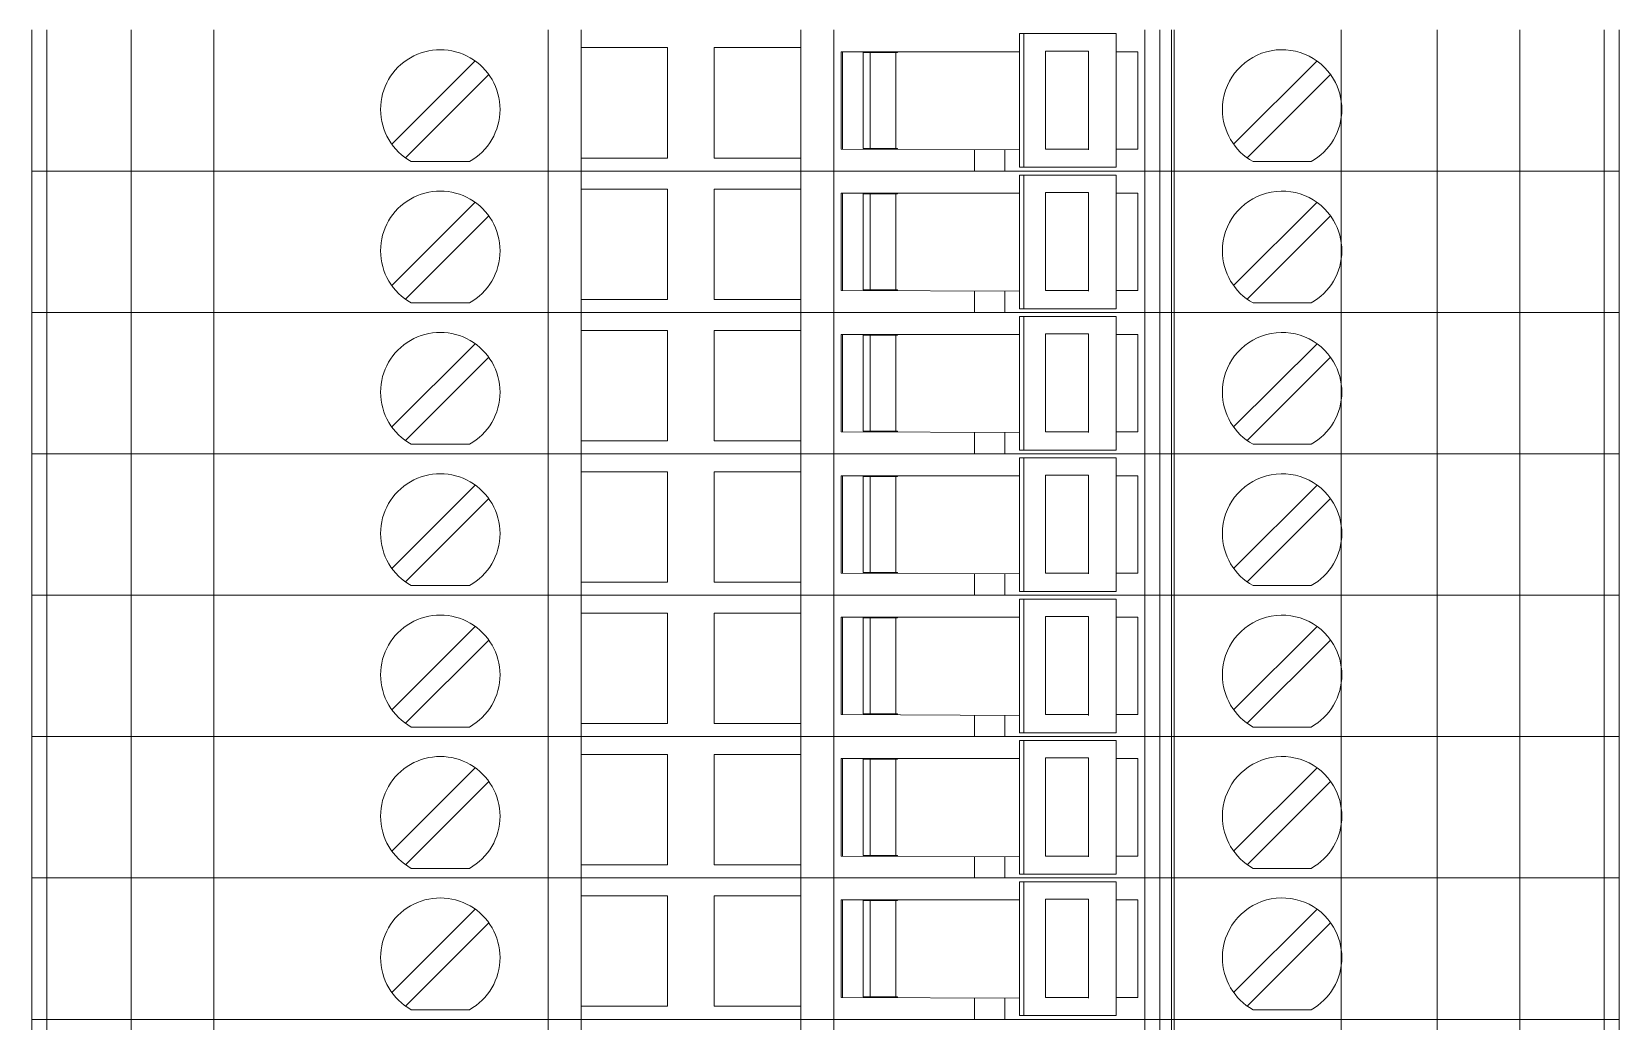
# Model space of a CAD drawing. Header units: millimetres. Extents: x 1880 to 4113, y 771 to 2990.
# Drawn here: x 2688.4 to 2746.2, y 1316.7 to 1352.7 of the extents above; entities that cross this region are included whole.
import ezdxf

# ---------------------------------------------------------------- set-up
doc = ezdxf.new("R2010")
doc.units = ezdxf.units.MM
doc.layers.add('000-PI-Oprema', color=30, linetype='Continuous', lineweight=5)

msp = doc.modelspace()

# ---------------------------------------------------------------- linework, layer by layer
at = {"layer": '000-PI-Oprema', "color": 0, "linetype": 'ByBlock', "lineweight": 0}
for p, q in [((2688.404, 1352.814), (2688.404, 1347.664)), ((2688.951, 1347.664), (2688.951, 1352.814)), ((2692.028, 1352.814), (2692.028, 1347.664)), ((2695.028, 1352.814), (2695.028, 1347.664)), ((2707.204, 1352.814), (2707.204, 1347.664)), ((2708.404, 1352.814), (2708.404, 1347.664)), ((2716.404, 1347.664), (2716.404, 1352.814)), ((2717.604, 1347.664), (2717.604, 1352.814)), ((2724.363, 1352.674), (2724.52, 1352.674)), ((2724.363, 1352.674), (2724.363, 1351.989)), ((2724.52, 1347.804), (2724.52, 1352.674)), ((2724.52, 1352.674), (2727.892, 1352.674)), ((2727.892, 1352.674), (2727.892, 1352.674)), ((2727.892, 1352.674), (2727.892, 1347.804)), ((2728.935, 1352.814), (2728.935, 1347.664)), ((2729.477, 1347.664), (2729.477, 1352.814)), ((2729.904, 1347.664), (2729.904, 1352.814)), ((2730.004, 1352.814), (2730.004, 1347.664)), ((2736.08, 1352.814), (2736.08, 1347.664)), ((2739.58, 1352.814), (2739.58, 1347.664)), ((2742.58, 1352.814), (2742.58, 1347.664)), ((2745.657, 1347.664), (2745.657, 1352.814)), ((2746.204, 1352.814), (2746.204, 1347.664)), ((2708.404, 1352.164), (2708.404, 1352.164)), ((2708.404, 1352.164), (2711.554, 1352.164)), ((2711.554, 1352.164), (2711.554, 1352.164)), ((2711.554, 1352.164), (2711.554, 1348.139)), ((2713.254, 1352.164), (2716.404, 1352.164)), ((2713.254, 1352.164), (2713.254, 1352.164)), ((2713.254, 1348.139), (2713.254, 1352.164)), ((2716.404, 1352.164), (2716.404, 1352.164)), ((2717.879, 1352.014), (2717.879, 1348.464)), ((2717.879, 1352.014), (2724.363, 1352.014)), ((2717.879, 1352.014), (2717.879, 1352.014)), ((2717.929, 1348.464), (2717.929, 1352.014)), ((2718.679, 1351.989), (2718.679, 1351.989)), ((2718.679, 1351.989), (2718.929, 1351.989)), ((2718.679, 1351.989), (2718.679, 1348.489)), ((2718.929, 1352.014), (2718.929, 1348.464)), ((2718.929, 1351.989), (2719.929, 1351.989)), ((2719.866, 1351.989), (2719.866, 1348.489)), ((2719.929, 1351.989), (2719.929, 1352.014)), ((2724.363, 1348.489), (2724.363, 1351.989)), ((2725.476, 1352.039), (2725.318, 1352.039)), ((2725.318, 1351.989), (2725.318, 1352.039)), ((2725.318, 1348.464), (2725.318, 1351.989)), ((2726.884, 1352.039), (2725.476, 1352.039)), ((2726.884, 1352.039), (2726.884, 1348.439)), ((2727.892, 1352.014), (2728.679, 1352.014)), ((2728.679, 1352.014), (2728.679, 1348.464)), ((2728.679, 1352.014), (2728.679, 1352.014)), ((2704.55, 1351.679), (2701.514, 1348.644)), ((2735.2, 1351.679), (2732.164, 1348.644)), ((2735.2, 1351.679), (2735.2, 1351.679)), ((2702.009, 1348.149), (2705.045, 1351.184)), ((2707.204, 1351.214), (2707.204, 1351.214)), ((2707.204, 1348.614), (2707.204, 1351.214)), ((2730.004, 1351.214), (2730.004, 1348.614)), ((2730.004, 1351.214), (2730.004, 1351.214)), ((2732.659, 1348.149), (2735.695, 1351.184)), ((2735.695, 1351.184), (2735.695, 1351.184)), ((2707.204, 1348.614), (2707.204, 1348.614)), ((2718.679, 1348.489), (2718.929, 1348.489)), ((2718.679, 1348.489), (2718.679, 1348.489)), ((2718.929, 1348.489), (2719.929, 1348.489)), ((2719.929, 1348.464), (2719.929, 1348.489)), ((2724.363, 1347.804), (2724.363, 1348.489)), ((2730.004, 1348.614), (2730.004, 1348.614)), ((2732.164, 1348.644), (2732.164, 1348.644)), ((2702.221, 1348.014), (2702.221, 1348.014)), ((2704.338, 1348.014), (2702.221, 1348.014)), ((2704.338, 1348.014), (2704.338, 1348.014)), ((2708.404, 1348.139), (2708.404, 1348.139)), ((2711.554, 1348.139), (2708.404, 1348.139)), ((2711.554, 1348.139), (2711.554, 1348.139)), ((2713.254, 1348.139), (2713.254, 1348.139)), ((2716.404, 1348.139), (2713.254, 1348.139)), ((2716.404, 1348.139), (2716.404, 1348.139)), ((2717.879, 1348.464), (2717.879, 1348.464)), ((2717.879, 1348.464), (2724.363, 1348.439)), ((2722.729, 1347.664), (2722.732, 1348.445)), ((2723.829, 1348.441), (2723.829, 1347.664)), ((2725.318, 1348.464), (2726.884, 1348.464)), ((2727.892, 1348.464), (2728.679, 1348.464)), ((2728.679, 1348.464), (2728.679, 1348.464)), ((2732.659, 1348.149), (2732.659, 1348.149)), ((2732.871, 1348.014), (2732.871, 1348.014)), ((2732.871, 1348.014), (2734.988, 1348.014)), ((2734.988, 1348.014), (2734.988, 1348.014)), ((2688.404, 1347.664), (2707.204, 1347.664)), ((2688.404, 1347.664), (2689.087, 1347.664)), ((2688.404, 1347.664), (2707.204, 1347.664)), ((2688.404, 1347.664), (2688.404, 1342.514)), ((2688.951, 1342.514), (2688.951, 1347.664)), ((2692.028, 1347.664), (2692.028, 1342.514)), ((2695.028, 1347.664), (2695.028, 1342.514)), ((2707.204, 1347.664), (2708.404, 1347.664)), ((2707.204, 1347.664), (2708.404, 1347.664)), ((2707.204, 1347.664), (2707.204, 1342.514)), ((2716.404, 1347.664), (2708.404, 1347.664)), ((2708.404, 1347.664), (2708.404, 1347.664)), ((2708.404, 1347.664), (2708.404, 1347.664)), ((2716.404, 1347.664), (2708.404, 1347.664)), ((2708.404, 1347.664), (2708.404, 1342.514)), ((2716.404, 1347.664), (2717.604, 1347.664)), ((2716.404, 1347.664), (2716.404, 1347.664)), ((2716.404, 1347.664), (2716.404, 1347.664)), ((2716.404, 1347.664), (2717.604, 1347.664)), ((2716.404, 1342.514), (2716.404, 1347.664)), ((2717.604, 1347.664), (2722.729, 1347.664)), ((2717.604, 1347.664), (2735.804, 1347.664)), ((2717.604, 1342.514), (2717.604, 1347.664)), ((2722.204, 1347.664), (2722.204, 1347.664)), ((2722.204, 1347.664), (2722.204, 1347.664)), ((2723.825, 1347.664), (2722.729, 1347.664)), ((2722.729, 1347.664), (2722.729, 1347.664)), ((2723.829, 1347.664), (2723.825, 1347.664)), ((2723.829, 1347.664), (2746.204, 1347.664)), ((2723.829, 1347.664), (2723.829, 1347.664)), ((2724.363, 1347.804), (2724.52, 1347.804)), ((2724.363, 1347.524), (2724.52, 1347.524)), ((2724.363, 1347.524), (2724.363, 1346.839)), ((2724.52, 1347.804), (2727.892, 1347.804)), ((2724.52, 1342.654), (2724.52, 1347.524)), ((2724.52, 1347.524), (2727.892, 1347.524)), ((2727.254, 1347.664), (2727.254, 1347.664)), ((2727.254, 1347.664), (2727.254, 1347.664)), ((2727.892, 1347.804), (2727.892, 1347.804)), ((2727.892, 1347.524), (2727.892, 1347.524)), ((2727.892, 1347.524), (2727.892, 1342.654)), ((2728.935, 1347.664), (2728.935, 1342.514)), ((2729.477, 1342.514), (2729.477, 1347.664)), ((2729.904, 1347.664), (2729.904, 1347.664)), ((2729.904, 1347.664), (2729.904, 1347.664)), ((2729.904, 1342.514), (2729.904, 1347.664)), ((2730.004, 1347.664), (2730.004, 1342.514)), ((2746.204, 1347.664), (2735.804, 1347.664)), ((2736.08, 1347.664), (2736.08, 1342.514)), ((2739.58, 1347.664), (2739.58, 1342.514)), ((2742.58, 1347.664), (2742.58, 1342.514)), ((2745.657, 1342.514), (2745.657, 1347.664)), ((2746.204, 1347.664), (2746.204, 1342.514)), ((2708.404, 1347.014), (2708.404, 1347.014)), ((2708.404, 1347.014), (2711.554, 1347.014)), ((2711.554, 1347.014), (2711.554, 1347.014)), ((2711.554, 1347.014), (2711.554, 1342.989)), ((2713.254, 1347.014), (2716.404, 1347.014)), ((2713.254, 1347.014), (2713.254, 1347.014)), ((2713.254, 1342.989), (2713.254, 1347.014)), ((2716.404, 1347.014), (2716.404, 1347.014)), ((2717.879, 1346.864), (2717.879, 1343.314)), ((2717.879, 1346.864), (2724.363, 1346.864)), ((2717.879, 1346.864), (2717.879, 1346.864)), ((2717.929, 1343.314), (2717.929, 1346.864)), ((2718.679, 1346.839), (2718.679, 1346.839)), ((2718.679, 1346.839), (2718.929, 1346.839)), ((2718.679, 1346.839), (2718.679, 1343.339)), ((2718.929, 1346.864), (2718.929, 1343.314)), ((2718.929, 1346.839), (2719.929, 1346.839)), ((2719.866, 1346.839), (2719.866, 1343.339)), ((2719.929, 1346.839), (2719.929, 1346.864)), ((2724.363, 1343.339), (2724.363, 1346.839)), ((2725.476, 1346.889), (2725.318, 1346.889)), ((2725.318, 1346.839), (2725.318, 1346.889)), ((2725.318, 1343.314), (2725.318, 1346.839)), ((2726.884, 1346.889), (2725.476, 1346.889)), ((2726.884, 1346.889), (2726.884, 1343.289)), ((2727.892, 1346.864), (2728.679, 1346.864)), ((2728.679, 1346.864), (2728.679, 1343.314)), ((2728.679, 1346.864), (2728.679, 1346.864)), ((2704.55, 1346.529), (2701.514, 1343.494)), ((2735.2, 1346.529), (2732.164, 1343.494)), ((2735.2, 1346.529), (2735.2, 1346.529)), ((2702.009, 1342.999), (2705.045, 1346.034)), ((2707.204, 1346.064), (2707.204, 1346.064)), ((2707.204, 1343.464), (2707.204, 1346.064)), ((2730.004, 1346.064), (2730.004, 1343.464)), ((2730.004, 1346.064), (2730.004, 1346.064)), ((2732.659, 1342.999), (2735.695, 1346.034)), ((2735.695, 1346.034), (2735.695, 1346.034)), ((2707.204, 1343.464), (2707.204, 1343.464)), ((2717.879, 1343.314), (2717.879, 1343.314)), ((2717.879, 1343.314), (2724.363, 1343.289)), ((2718.679, 1343.339), (2718.929, 1343.339)), ((2718.679, 1343.339), (2718.679, 1343.339)), ((2718.929, 1343.339), (2719.929, 1343.339)), ((2719.929, 1343.314), (2719.929, 1343.339)), ((2722.729, 1342.514), (2722.732, 1343.295)), ((2723.829, 1343.291), (2723.829, 1342.514)), ((2724.363, 1342.654), (2724.363, 1343.339)), ((2725.318, 1343.314), (2726.884, 1343.314)), ((2727.892, 1343.314), (2728.679, 1343.314)), ((2728.679, 1343.314), (2728.679, 1343.314)), ((2730.004, 1343.464), (2730.004, 1343.464)), ((2732.164, 1343.494), (2732.164, 1343.494)), ((2702.221, 1342.864), (2702.221, 1342.864)), ((2704.338, 1342.864), (2702.221, 1342.864)), ((2704.338, 1342.864), (2704.338, 1342.864)), ((2708.404, 1342.989), (2708.404, 1342.989)), ((2711.554, 1342.989), (2708.404, 1342.989)), ((2711.554, 1342.989), (2711.554, 1342.989)), ((2713.254, 1342.989), (2713.254, 1342.989)), ((2716.404, 1342.989), (2713.254, 1342.989)), ((2716.404, 1342.989), (2716.404, 1342.989)), ((2732.659, 1342.999), (2732.659, 1342.999)), ((2732.871, 1342.864), (2732.871, 1342.864)), ((2732.871, 1342.864), (2734.988, 1342.864)), ((2734.988, 1342.864), (2734.988, 1342.864)), ((2688.404, 1342.514), (2707.204, 1342.514)), ((2688.404, 1342.514), (2689.087, 1342.514)), ((2688.404, 1342.514), (2707.204, 1342.514)), ((2688.404, 1342.514), (2688.404, 1337.364)), ((2688.951, 1337.364), (2688.951, 1342.514)), ((2692.028, 1342.514), (2692.028, 1337.364)), ((2695.028, 1342.514), (2695.028, 1337.364)), ((2707.204, 1342.514), (2708.404, 1342.514)), ((2707.204, 1342.514), (2708.404, 1342.514)), ((2707.204, 1342.514), (2707.204, 1337.364)), ((2716.404, 1342.514), (2708.404, 1342.514)), ((2708.404, 1342.514), (2708.404, 1342.514)), ((2708.404, 1342.514), (2708.404, 1342.514)), ((2716.404, 1342.514), (2708.404, 1342.514)), ((2708.404, 1342.514), (2708.404, 1337.364)), ((2716.404, 1342.514), (2717.604, 1342.514)), ((2716.404, 1342.514), (2716.404, 1342.514)), ((2716.404, 1342.514), (2716.404, 1342.514)), ((2716.404, 1342.514), (2717.604, 1342.514)), ((2716.404, 1337.364), (2716.404, 1342.514)), ((2717.604, 1342.514), (2722.729, 1342.514)), ((2717.604, 1342.514), (2735.804, 1342.514)), ((2717.604, 1337.364), (2717.604, 1342.514)), ((2722.204, 1342.514), (2722.204, 1342.514)), ((2722.204, 1342.514), (2722.204, 1342.514)), ((2723.825, 1342.514), (2722.729, 1342.514)), ((2722.729, 1342.514), (2722.729, 1342.514)), ((2723.829, 1342.514), (2723.825, 1342.514)), ((2723.829, 1342.514), (2746.204, 1342.514)), ((2723.829, 1342.514), (2723.829, 1342.514)), ((2724.363, 1342.654), (2724.52, 1342.654)), ((2724.363, 1342.374), (2724.52, 1342.374)), ((2724.363, 1342.374), (2724.363, 1341.689)), ((2724.52, 1342.654), (2727.892, 1342.654)), ((2724.52, 1337.504), (2724.52, 1342.374)), ((2724.52, 1342.374), (2727.892, 1342.374)), ((2727.254, 1342.514), (2727.254, 1342.514)), ((2727.254, 1342.514), (2727.254, 1342.514)), ((2727.892, 1342.654), (2727.892, 1342.654)), ((2727.892, 1342.374), (2727.892, 1342.374)), ((2727.892, 1342.374), (2727.892, 1337.504)), ((2728.935, 1342.514), (2728.935, 1337.364)), ((2729.477, 1337.364), (2729.477, 1342.514)), ((2729.904, 1342.514), (2729.904, 1342.514)), ((2729.904, 1342.514), (2729.904, 1342.514)), ((2729.904, 1337.364), (2729.904, 1342.514)), ((2730.004, 1342.514), (2730.004, 1337.364)), ((2746.204, 1342.514), (2735.804, 1342.514)), ((2736.08, 1342.514), (2736.08, 1337.364)), ((2739.58, 1342.514), (2739.58, 1337.364)), ((2742.58, 1342.514), (2742.58, 1337.364)), ((2745.657, 1337.364), (2745.657, 1342.514)), ((2746.204, 1342.514), (2746.204, 1337.364)), ((2708.404, 1341.864), (2708.404, 1341.864)), ((2708.404, 1341.864), (2711.554, 1341.864)), ((2711.554, 1341.864), (2711.554, 1341.864)), ((2711.554, 1341.864), (2711.554, 1337.839)), ((2713.254, 1341.864), (2716.404, 1341.864)), ((2713.254, 1341.864), (2713.254, 1341.864)), ((2713.254, 1337.839), (2713.254, 1341.864)), ((2716.404, 1341.864), (2716.404, 1341.864)), ((2717.879, 1341.714), (2717.879, 1338.164)), ((2717.879, 1341.714), (2724.363, 1341.714)), ((2717.879, 1341.714), (2717.879, 1341.714)), ((2717.929, 1338.164), (2717.929, 1341.714)), ((2718.679, 1341.689), (2718.679, 1341.689)), ((2718.679, 1341.689), (2718.929, 1341.689)), ((2718.679, 1341.689), (2718.679, 1338.189)), ((2718.929, 1341.714), (2718.929, 1338.164)), ((2718.929, 1341.689), (2719.929, 1341.689)), ((2719.866, 1341.689), (2719.866, 1338.189)), ((2719.929, 1341.689), (2719.929, 1341.714)), ((2724.363, 1338.189), (2724.363, 1341.689)), ((2725.476, 1341.739), (2725.318, 1341.739)), ((2725.318, 1341.689), (2725.318, 1341.739)), ((2725.318, 1338.164), (2725.318, 1341.689)), ((2726.884, 1341.739), (2725.476, 1341.739)), ((2726.884, 1341.739), (2726.884, 1338.139)), ((2727.892, 1341.714), (2728.679, 1341.714)), ((2728.679, 1341.714), (2728.679, 1338.164)), ((2728.679, 1341.714), (2728.679, 1341.714)), ((2704.55, 1341.379), (2701.514, 1338.344)), ((2735.2, 1341.379), (2732.164, 1338.344)), ((2735.2, 1341.379), (2735.2, 1341.379)), ((2702.009, 1337.849), (2705.045, 1340.884)), ((2707.204, 1340.914), (2707.204, 1340.914)), ((2707.204, 1338.314), (2707.204, 1340.914)), ((2730.004, 1340.914), (2730.004, 1338.314)), ((2730.004, 1340.914), (2730.004, 1340.914)), ((2732.659, 1337.849), (2735.695, 1340.884)), ((2735.695, 1340.884), (2735.695, 1340.884)), ((2707.204, 1338.314), (2707.204, 1338.314)), ((2717.879, 1338.164), (2717.879, 1338.164)), ((2717.879, 1338.164), (2724.363, 1338.139)), ((2718.679, 1338.189), (2718.929, 1338.189)), ((2718.679, 1338.189), (2718.679, 1338.189)), ((2718.929, 1338.189), (2719.929, 1338.189)), ((2719.929, 1338.164), (2719.929, 1338.189)), ((2722.729, 1337.364), (2722.732, 1338.145)), ((2723.829, 1338.141), (2723.829, 1337.364)), ((2724.363, 1337.504), (2724.363, 1338.189)), ((2725.318, 1338.164), (2726.884, 1338.164)), ((2727.892, 1338.164), (2728.679, 1338.164)), ((2728.679, 1338.164), (2728.679, 1338.164)), ((2730.004, 1338.314), (2730.004, 1338.314)), ((2732.164, 1338.344), (2732.164, 1338.344)), ((2702.221, 1337.714), (2702.221, 1337.714)), ((2704.338, 1337.714), (2702.221, 1337.714)), ((2704.338, 1337.714), (2704.338, 1337.714)), ((2708.404, 1337.839), (2708.404, 1337.839)), ((2711.554, 1337.839), (2708.404, 1337.839)), ((2711.554, 1337.839), (2711.554, 1337.839)), ((2713.254, 1337.839), (2713.254, 1337.839)), ((2716.404, 1337.839), (2713.254, 1337.839)), ((2716.404, 1337.839), (2716.404, 1337.839)), ((2724.363, 1337.504), (2724.52, 1337.504)), ((2724.52, 1337.504), (2727.892, 1337.504)), ((2727.892, 1337.504), (2727.892, 1337.504)), ((2732.659, 1337.849), (2732.659, 1337.849)), ((2732.871, 1337.714), (2732.871, 1337.714)), ((2732.871, 1337.714), (2734.988, 1337.714)), ((2734.988, 1337.714), (2734.988, 1337.714)), ((2688.404, 1337.364), (2707.204, 1337.364)), ((2688.404, 1337.364), (2689.087, 1337.364)), ((2688.404, 1337.364), (2707.204, 1337.364)), ((2688.404, 1337.364), (2688.404, 1332.214)), ((2688.951, 1332.214), (2688.951, 1337.364)), ((2692.028, 1337.364), (2692.028, 1332.214)), ((2695.028, 1337.364), (2695.028, 1332.214)), ((2707.204, 1337.364), (2708.404, 1337.364)), ((2707.204, 1337.364), (2708.404, 1337.364)), ((2707.204, 1337.364), (2707.204, 1332.214)), ((2716.404, 1337.364), (2708.404, 1337.364)), ((2708.404, 1337.364), (2708.404, 1337.364)), ((2708.404, 1337.364), (2708.404, 1337.364)), ((2716.404, 1337.364), (2708.404, 1337.364)), ((2708.404, 1337.364), (2708.404, 1332.214)), ((2716.404, 1337.364), (2717.604, 1337.364)), ((2716.404, 1337.364), (2716.404, 1337.364)), ((2716.404, 1337.364), (2716.404, 1337.364)), ((2716.404, 1337.364), (2717.604, 1337.364)), ((2716.404, 1332.214), (2716.404, 1337.364)), ((2717.604, 1337.364), (2722.729, 1337.364)), ((2717.604, 1337.364), (2735.804, 1337.364)), ((2717.604, 1332.214), (2717.604, 1337.364)), ((2722.204, 1337.364), (2722.204, 1337.364)), ((2722.204, 1337.364), (2722.204, 1337.364)), ((2723.825, 1337.364), (2722.729, 1337.364)), ((2722.729, 1337.364), (2722.729, 1337.364)), ((2723.829, 1337.364), (2723.825, 1337.364)), ((2723.829, 1337.364), (2746.204, 1337.364)), ((2723.829, 1337.364), (2723.829, 1337.364)), ((2724.363, 1337.224), (2724.52, 1337.224)), ((2724.363, 1337.224), (2724.363, 1336.539)), ((2724.52, 1332.354), (2724.52, 1337.224)), ((2724.52, 1337.224), (2727.892, 1337.224)), ((2727.254, 1337.364), (2727.254, 1337.364)), ((2727.254, 1337.364), (2727.254, 1337.364)), ((2727.892, 1337.224), (2727.892, 1337.224)), ((2727.892, 1337.224), (2727.892, 1332.354)), ((2728.935, 1337.364), (2728.935, 1332.214)), ((2729.477, 1332.214), (2729.477, 1337.364)), ((2729.904, 1337.364), (2729.904, 1337.364)), ((2729.904, 1337.364), (2729.904, 1337.364)), ((2729.904, 1332.214), (2729.904, 1337.364)), ((2730.004, 1337.364), (2730.004, 1332.214)), ((2746.204, 1337.364), (2735.804, 1337.364)), ((2736.08, 1337.364), (2736.08, 1332.214)), ((2739.58, 1337.364), (2739.58, 1332.214)), ((2742.58, 1337.364), (2742.58, 1332.214)), ((2745.657, 1332.214), (2745.657, 1337.364)), ((2746.204, 1337.364), (2746.204, 1332.214)), ((2708.404, 1336.714), (2708.404, 1336.714)), ((2708.404, 1336.714), (2711.554, 1336.714)), ((2711.554, 1336.714), (2711.554, 1336.714)), ((2711.554, 1336.714), (2711.554, 1332.689)), ((2713.254, 1336.714), (2716.404, 1336.714)), ((2713.254, 1336.714), (2713.254, 1336.714)), ((2713.254, 1332.689), (2713.254, 1336.714)), ((2716.404, 1336.714), (2716.404, 1336.714)), ((2717.879, 1336.564), (2717.879, 1333.014)), ((2717.879, 1336.564), (2724.363, 1336.564)), ((2717.879, 1336.564), (2717.879, 1336.564)), ((2717.929, 1333.014), (2717.929, 1336.564)), ((2718.679, 1336.539), (2718.679, 1336.539)), ((2718.679, 1336.539), (2718.929, 1336.539)), ((2718.679, 1336.539), (2718.679, 1333.039)), ((2718.929, 1336.564), (2718.929, 1333.014)), ((2718.929, 1336.539), (2719.929, 1336.539)), ((2719.866, 1336.539), (2719.866, 1333.039)), ((2719.929, 1336.539), (2719.929, 1336.564)), ((2724.363, 1333.039), (2724.363, 1336.539)), ((2725.476, 1336.589), (2725.318, 1336.589)), ((2725.318, 1336.539), (2725.318, 1336.589)), ((2725.318, 1333.014), (2725.318, 1336.539)), ((2726.884, 1336.589), (2725.476, 1336.589)), ((2726.884, 1336.589), (2726.884, 1332.989)), ((2727.892, 1336.564), (2728.679, 1336.564)), ((2728.679, 1336.564), (2728.679, 1333.014)), ((2728.679, 1336.564), (2728.679, 1336.564)), ((2704.55, 1336.229), (2701.514, 1333.194)), ((2707.204, 1335.764), (2707.204, 1335.764)), ((2707.204, 1333.164), (2707.204, 1335.764)), ((2730.004, 1335.764), (2730.004, 1333.164)), ((2730.004, 1335.764), (2730.004, 1335.764)), ((2735.2, 1336.229), (2732.164, 1333.194)), ((2735.2, 1336.229), (2735.2, 1336.229)), ((2702.009, 1332.699), (2705.045, 1335.734)), ((2732.659, 1332.699), (2735.695, 1335.734)), ((2735.695, 1335.734), (2735.695, 1335.734)), ((2707.204, 1333.164), (2707.204, 1333.164)), ((2717.879, 1333.014), (2717.879, 1333.014)), ((2717.879, 1333.014), (2724.363, 1332.989)), ((2718.679, 1333.039), (2718.929, 1333.039)), ((2718.679, 1333.039), (2718.679, 1333.039)), ((2718.929, 1333.039), (2719.929, 1333.039)), ((2719.929, 1333.014), (2719.929, 1333.039)), ((2722.729, 1332.214), (2722.732, 1332.995)), ((2723.829, 1332.991), (2723.829, 1332.214)), ((2724.363, 1332.354), (2724.363, 1333.039)), ((2725.318, 1333.014), (2726.884, 1333.014)), ((2727.892, 1333.014), (2728.679, 1333.014)), ((2728.679, 1333.014), (2728.679, 1333.014)), ((2730.004, 1333.164), (2730.004, 1333.164)), ((2732.164, 1333.194), (2732.164, 1333.194)), ((2702.221, 1332.564), (2702.221, 1332.564)), ((2704.338, 1332.564), (2702.221, 1332.564)), ((2704.338, 1332.564), (2704.338, 1332.564)), ((2708.404, 1332.689), (2708.404, 1332.689)), ((2711.554, 1332.689), (2708.404, 1332.689)), ((2711.554, 1332.689), (2711.554, 1332.689)), ((2713.254, 1332.689), (2713.254, 1332.689)), ((2716.404, 1332.689), (2713.254, 1332.689)), ((2716.404, 1332.689), (2716.404, 1332.689)), ((2724.363, 1332.354), (2724.52, 1332.354)), ((2724.52, 1332.354), (2727.892, 1332.354)), ((2727.892, 1332.354), (2727.892, 1332.354)), ((2732.659, 1332.699), (2732.659, 1332.699)), ((2732.871, 1332.564), (2732.871, 1332.564)), ((2732.871, 1332.564), (2734.988, 1332.564)), ((2734.988, 1332.564), (2734.988, 1332.564)), ((2688.404, 1332.214), (2707.204, 1332.214)), ((2688.404, 1332.214), (2689.087, 1332.214)), ((2688.404, 1332.214), (2707.204, 1332.214)), ((2688.404, 1332.214), (2688.404, 1327.064)), ((2688.951, 1327.064), (2688.951, 1332.214)), ((2692.028, 1332.214), (2692.028, 1327.064)), ((2695.028, 1332.214), (2695.028, 1327.064)), ((2707.204, 1332.214), (2708.404, 1332.214)), ((2707.204, 1332.214), (2708.404, 1332.214)), ((2707.204, 1332.214), (2707.204, 1327.064)), ((2716.404, 1332.214), (2708.404, 1332.214)), ((2708.404, 1332.214), (2708.404, 1332.214)), ((2708.404, 1332.214), (2708.404, 1332.214)), ((2716.404, 1332.214), (2708.404, 1332.214)), ((2708.404, 1332.214), (2708.404, 1327.064)), ((2716.404, 1332.214), (2717.604, 1332.214)), ((2716.404, 1332.214), (2716.404, 1332.214)), ((2716.404, 1332.214), (2716.404, 1332.214)), ((2716.404, 1332.214), (2717.604, 1332.214)), ((2716.404, 1327.064), (2716.404, 1332.214)), ((2717.604, 1332.214), (2722.729, 1332.214)), ((2717.604, 1332.214), (2735.804, 1332.214)), ((2717.604, 1327.064), (2717.604, 1332.214)), ((2722.204, 1332.214), (2722.204, 1332.214)), ((2722.204, 1332.214), (2722.204, 1332.214)), ((2723.825, 1332.214), (2722.729, 1332.214)), ((2722.729, 1332.214), (2722.729, 1332.214)), ((2723.829, 1332.214), (2723.825, 1332.214)), ((2723.829, 1332.214), (2746.204, 1332.214)), ((2723.829, 1332.214), (2723.829, 1332.214)), ((2724.363, 1332.074), (2724.52, 1332.074)), ((2724.363, 1332.074), (2724.363, 1331.389)), ((2724.52, 1327.204), (2724.52, 1332.074)), ((2724.52, 1332.074), (2727.892, 1332.074)), ((2727.254, 1332.214), (2727.254, 1332.214)), ((2727.254, 1332.214), (2727.254, 1332.214)), ((2727.892, 1332.074), (2727.892, 1332.074)), ((2727.892, 1332.074), (2727.892, 1327.204)), ((2728.935, 1332.214), (2728.935, 1327.064)), ((2729.477, 1327.064), (2729.477, 1332.214)), ((2729.904, 1332.214), (2729.904, 1332.214)), ((2729.904, 1332.214), (2729.904, 1332.214)), ((2729.904, 1327.064), (2729.904, 1332.214)), ((2730.004, 1332.214), (2730.004, 1327.064)), ((2746.204, 1332.214), (2735.804, 1332.214)), ((2736.08, 1332.214), (2736.08, 1327.064)), ((2739.58, 1332.214), (2739.58, 1327.064)), ((2742.58, 1332.214), (2742.58, 1327.064)), ((2745.657, 1327.064), (2745.657, 1332.214)), ((2746.204, 1332.214), (2746.204, 1327.064)), ((2708.404, 1331.564), (2708.404, 1331.564)), ((2708.404, 1331.564), (2711.554, 1331.564)), ((2711.554, 1331.564), (2711.554, 1331.564)), ((2711.554, 1331.564), (2711.554, 1327.539)), ((2713.254, 1331.564), (2716.404, 1331.564)), ((2713.254, 1331.564), (2713.254, 1331.564)), ((2713.254, 1327.539), (2713.254, 1331.564)), ((2716.404, 1331.564), (2716.404, 1331.564)), ((2717.879, 1331.414), (2717.879, 1327.864)), ((2717.879, 1331.414), (2724.363, 1331.414)), ((2717.879, 1331.414), (2717.879, 1331.414)), ((2717.929, 1327.864), (2717.929, 1331.414)), ((2718.679, 1331.389), (2718.679, 1331.389)), ((2718.679, 1331.389), (2718.929, 1331.389)), ((2718.679, 1331.389), (2718.679, 1327.889)), ((2718.929, 1331.414), (2718.929, 1327.864)), ((2718.929, 1331.389), (2719.929, 1331.389)), ((2719.866, 1331.389), (2719.866, 1327.889)), ((2719.929, 1331.389), (2719.929, 1331.414)), ((2724.363, 1327.889), (2724.363, 1331.389)), ((2725.476, 1331.439), (2725.318, 1331.439)), ((2725.318, 1331.389), (2725.318, 1331.439)), ((2725.318, 1327.864), (2725.318, 1331.389)), ((2726.884, 1331.439), (2725.476, 1331.439)), ((2726.884, 1331.439), (2726.884, 1327.839)), ((2727.892, 1331.414), (2728.679, 1331.414)), ((2728.679, 1331.414), (2728.679, 1327.864)), ((2728.679, 1331.414), (2728.679, 1331.414)), ((2704.55, 1331.079), (2701.514, 1328.044)), ((2702.009, 1327.549), (2705.045, 1330.584)), ((2707.204, 1330.614), (2707.204, 1330.614)), ((2707.204, 1328.014), (2707.204, 1330.614)), ((2730.004, 1330.614), (2730.004, 1328.014)), ((2730.004, 1330.614), (2730.004, 1330.614)), ((2735.2, 1331.079), (2732.164, 1328.044)), ((2732.659, 1327.549), (2735.695, 1330.584)), ((2735.2, 1331.079), (2735.2, 1331.079)), ((2735.695, 1330.584), (2735.695, 1330.584)), ((2707.204, 1328.014), (2707.204, 1328.014)), ((2717.879, 1327.864), (2717.879, 1327.864)), ((2717.879, 1327.864), (2724.363, 1327.839)), ((2718.679, 1327.889), (2718.929, 1327.889)), ((2718.679, 1327.889), (2718.679, 1327.889)), ((2718.929, 1327.889), (2719.929, 1327.889)), ((2719.929, 1327.864), (2719.929, 1327.889)), ((2722.729, 1327.064), (2722.732, 1327.845)), ((2723.829, 1327.841), (2723.829, 1327.064)), ((2724.363, 1327.204), (2724.363, 1327.889)), ((2725.318, 1327.864), (2726.884, 1327.864)), ((2727.892, 1327.864), (2728.679, 1327.864)), ((2728.679, 1327.864), (2728.679, 1327.864)), ((2730.004, 1328.014), (2730.004, 1328.014)), ((2732.164, 1328.044), (2732.164, 1328.044)), ((2702.221, 1327.414), (2702.221, 1327.414)), ((2704.338, 1327.414), (2702.221, 1327.414)), ((2704.338, 1327.414), (2704.338, 1327.414)), ((2708.404, 1327.539), (2708.404, 1327.539)), ((2711.554, 1327.539), (2708.404, 1327.539)), ((2711.554, 1327.539), (2711.554, 1327.539)), ((2713.254, 1327.539), (2713.254, 1327.539)), ((2716.404, 1327.539), (2713.254, 1327.539)), ((2716.404, 1327.539), (2716.404, 1327.539)), ((2724.363, 1327.204), (2724.52, 1327.204)), ((2724.52, 1327.204), (2727.892, 1327.204)), ((2727.892, 1327.204), (2727.892, 1327.204)), ((2732.659, 1327.549), (2732.659, 1327.549)), ((2732.871, 1327.414), (2732.871, 1327.414)), ((2732.871, 1327.414), (2734.988, 1327.414)), ((2734.988, 1327.414), (2734.988, 1327.414)), ((2688.404, 1327.064), (2707.204, 1327.064)), ((2688.404, 1327.064), (2689.087, 1327.064)), ((2688.404, 1327.064), (2707.204, 1327.064)), ((2688.404, 1327.064), (2688.404, 1321.914)), ((2688.951, 1321.914), (2688.951, 1327.064)), ((2692.028, 1327.064), (2692.028, 1321.914)), ((2695.028, 1327.064), (2695.028, 1321.914)), ((2707.204, 1327.064), (2708.404, 1327.064)), ((2707.204, 1327.064), (2708.404, 1327.064)), ((2707.204, 1327.064), (2707.204, 1321.914)), ((2716.404, 1327.064), (2708.404, 1327.064)), ((2708.404, 1327.064), (2708.404, 1327.064)), ((2708.404, 1327.064), (2708.404, 1327.064)), ((2716.404, 1327.064), (2708.404, 1327.064)), ((2708.404, 1327.064), (2708.404, 1321.914)), ((2716.404, 1327.064), (2717.604, 1327.064)), ((2716.404, 1327.064), (2716.404, 1327.064)), ((2716.404, 1327.064), (2716.404, 1327.064)), ((2716.404, 1327.064), (2717.604, 1327.064)), ((2716.404, 1321.914), (2716.404, 1327.064)), ((2717.604, 1327.064), (2722.729, 1327.064)), ((2717.604, 1327.064), (2735.804, 1327.064)), ((2717.604, 1321.914), (2717.604, 1327.064)), ((2722.204, 1327.064), (2722.204, 1327.064)), ((2722.204, 1327.064), (2722.204, 1327.064)), ((2723.825, 1327.064), (2722.729, 1327.064)), ((2722.729, 1327.064), (2722.729, 1327.064)), ((2723.829, 1327.064), (2723.825, 1327.064)), ((2723.829, 1327.064), (2746.204, 1327.064)), ((2723.829, 1327.064), (2723.829, 1327.064)), ((2724.363, 1326.924), (2724.52, 1326.924)), ((2724.363, 1326.924), (2724.363, 1326.239)), ((2724.52, 1322.054), (2724.52, 1326.924)), ((2724.52, 1326.924), (2727.892, 1326.924)), ((2727.254, 1327.064), (2727.254, 1327.064)), ((2727.254, 1327.064), (2727.254, 1327.064)), ((2727.892, 1326.924), (2727.892, 1326.924)), ((2727.892, 1326.924), (2727.892, 1322.054)), ((2728.935, 1327.064), (2728.935, 1321.914)), ((2729.477, 1321.914), (2729.477, 1327.064)), ((2729.904, 1327.064), (2729.904, 1327.064)), ((2729.904, 1327.064), (2729.904, 1327.064)), ((2729.904, 1321.914), (2729.904, 1327.064)), ((2730.004, 1327.064), (2730.004, 1321.914)), ((2746.204, 1327.064), (2735.804, 1327.064)), ((2736.08, 1327.064), (2736.08, 1321.914)), ((2739.58, 1327.064), (2739.58, 1321.914)), ((2742.58, 1327.064), (2742.58, 1321.914)), ((2745.657, 1321.914), (2745.657, 1327.064)), ((2746.204, 1327.064), (2746.204, 1321.914)), ((2708.404, 1326.414), (2708.404, 1326.414)), ((2708.404, 1326.414), (2711.554, 1326.414)), ((2711.554, 1326.414), (2711.554, 1326.414)), ((2711.554, 1326.414), (2711.554, 1322.389)), ((2713.254, 1326.414), (2716.404, 1326.414)), ((2713.254, 1326.414), (2713.254, 1326.414)), ((2713.254, 1322.389), (2713.254, 1326.414)), ((2716.404, 1326.414), (2716.404, 1326.414)), ((2717.879, 1326.264), (2717.879, 1322.714)), ((2717.879, 1326.264), (2724.363, 1326.264)), ((2717.879, 1326.264), (2717.879, 1326.264)), ((2717.929, 1322.714), (2717.929, 1326.264)), ((2718.679, 1326.239), (2718.679, 1326.239)), ((2718.679, 1326.239), (2718.929, 1326.239)), ((2718.679, 1326.239), (2718.679, 1322.739)), ((2718.929, 1326.264), (2718.929, 1322.714)), ((2718.929, 1326.239), (2719.929, 1326.239)), ((2719.866, 1326.239), (2719.866, 1322.739)), ((2719.929, 1326.239), (2719.929, 1326.264)), ((2724.363, 1322.739), (2724.363, 1326.239)), ((2725.476, 1326.289), (2725.318, 1326.289)), ((2725.318, 1326.239), (2725.318, 1326.289)), ((2725.318, 1322.714), (2725.318, 1326.239)), ((2726.884, 1326.289), (2725.476, 1326.289)), ((2726.884, 1326.289), (2726.884, 1322.689)), ((2727.892, 1326.264), (2728.679, 1326.264)), ((2728.679, 1326.264), (2728.679, 1322.714)), ((2728.679, 1326.264), (2728.679, 1326.264)), ((2704.55, 1325.929), (2701.514, 1322.894)), ((2702.009, 1322.399), (2705.045, 1325.434)), ((2707.204, 1325.464), (2707.204, 1325.464)), ((2707.204, 1322.864), (2707.204, 1325.464)), ((2730.004, 1325.464), (2730.004, 1322.864)), ((2730.004, 1325.464), (2730.004, 1325.464)), ((2735.2, 1325.929), (2732.164, 1322.894)), ((2732.659, 1322.399), (2735.695, 1325.434)), ((2735.2, 1325.929), (2735.2, 1325.929)), ((2735.695, 1325.434), (2735.695, 1325.434)), ((2707.204, 1322.864), (2707.204, 1322.864)), ((2717.879, 1322.714), (2717.879, 1322.714)), ((2717.879, 1322.714), (2724.363, 1322.689)), ((2718.679, 1322.739), (2718.929, 1322.739)), ((2718.679, 1322.739), (2718.679, 1322.739)), ((2718.929, 1322.739), (2719.929, 1322.739)), ((2719.929, 1322.714), (2719.929, 1322.739)), ((2722.729, 1321.914), (2722.732, 1322.695)), ((2723.829, 1322.691), (2723.829, 1321.914)), ((2724.363, 1322.054), (2724.363, 1322.739)), ((2725.318, 1322.714), (2726.884, 1322.714)), ((2727.892, 1322.714), (2728.679, 1322.714)), ((2728.679, 1322.714), (2728.679, 1322.714)), ((2730.004, 1322.864), (2730.004, 1322.864)), ((2732.164, 1322.894), (2732.164, 1322.894)), ((2688.404, 1321.914), (2707.204, 1321.914)), ((2688.404, 1321.914), (2689.087, 1321.914)), ((2688.404, 1321.914), (2707.204, 1321.914)), ((2688.404, 1321.914), (2688.404, 1316.764)), ((2688.951, 1316.764), (2688.951, 1321.914)), ((2692.028, 1321.914), (2692.028, 1316.764)), ((2695.028, 1321.914), (2695.028, 1316.764)), ((2702.221, 1322.264), (2702.221, 1322.264)), ((2704.338, 1322.264), (2702.221, 1322.264)), ((2704.338, 1322.264), (2704.338, 1322.264)), ((2707.204, 1321.914), (2708.404, 1321.914)), ((2707.204, 1321.914), (2708.404, 1321.914)), ((2707.204, 1321.914), (2707.204, 1316.764)), ((2708.404, 1322.389), (2708.404, 1322.389)), ((2711.554, 1322.389), (2708.404, 1322.389)), ((2716.404, 1321.914), (2708.404, 1321.914)), ((2708.404, 1321.914), (2708.404, 1321.914)), ((2708.404, 1321.914), (2708.404, 1321.914)), ((2716.404, 1321.914), (2708.404, 1321.914)), ((2708.404, 1321.914), (2708.404, 1316.764)), ((2711.554, 1322.389), (2711.554, 1322.389)), ((2713.254, 1322.389), (2713.254, 1322.389)), ((2716.404, 1322.389), (2713.254, 1322.389)), ((2716.404, 1322.389), (2716.404, 1322.389)), ((2716.404, 1321.914), (2717.604, 1321.914)), ((2716.404, 1321.914), (2716.404, 1321.914)), ((2716.404, 1321.914), (2716.404, 1321.914)), ((2716.404, 1321.914), (2717.604, 1321.914)), ((2716.404, 1316.764), (2716.404, 1321.914)), ((2717.604, 1321.914), (2722.729, 1321.914)), ((2717.604, 1321.914), (2735.804, 1321.914)), ((2717.604, 1316.764), (2717.604, 1321.914)), ((2722.204, 1321.914), (2722.204, 1321.914)), ((2722.204, 1321.914), (2722.204, 1321.914)), ((2723.825, 1321.914), (2722.729, 1321.914)), ((2722.729, 1321.914), (2722.729, 1321.914)), ((2723.829, 1321.914), (2723.825, 1321.914)), ((2723.829, 1321.914), (2746.204, 1321.914)), ((2723.829, 1321.914), (2723.829, 1321.914)), ((2724.363, 1322.054), (2724.52, 1322.054)), ((2724.52, 1322.054), (2727.892, 1322.054)), ((2727.254, 1321.914), (2727.254, 1321.914)), ((2727.254, 1321.914), (2727.254, 1321.914)), ((2727.892, 1322.054), (2727.892, 1322.054)), ((2728.935, 1321.914), (2728.935, 1316.764)), ((2729.477, 1316.764), (2729.477, 1321.914)), ((2729.904, 1321.914), (2729.904, 1321.914)), ((2729.904, 1321.914), (2729.904, 1321.914)), ((2729.904, 1316.764), (2729.904, 1321.914)), ((2730.004, 1321.914), (2730.004, 1316.764)), ((2732.659, 1322.399), (2732.659, 1322.399)), ((2732.871, 1322.264), (2732.871, 1322.264)), ((2732.871, 1322.264), (2734.988, 1322.264)), ((2734.988, 1322.264), (2734.988, 1322.264)), ((2746.204, 1321.914), (2735.804, 1321.914)), ((2736.08, 1321.914), (2736.08, 1316.764)), ((2739.58, 1321.914), (2739.58, 1316.764)), ((2742.58, 1321.914), (2742.58, 1316.764)), ((2745.657, 1316.764), (2745.657, 1321.914)), ((2746.204, 1321.914), (2746.204, 1316.764)), ((2724.363, 1321.774), (2724.52, 1321.774)), ((2724.363, 1321.774), (2724.363, 1321.089)), ((2724.52, 1316.904), (2724.52, 1321.774)), ((2724.52, 1321.774), (2727.892, 1321.774)), ((2727.892, 1321.774), (2727.892, 1321.774)), ((2727.892, 1321.774), (2727.892, 1316.904)), ((2704.55, 1320.779), (2701.514, 1317.744)), ((2708.404, 1321.264), (2708.404, 1321.264)), ((2708.404, 1321.264), (2711.554, 1321.264)), ((2711.554, 1321.264), (2711.554, 1321.264)), ((2711.554, 1321.264), (2711.554, 1317.239)), ((2713.254, 1321.264), (2716.404, 1321.264)), ((2713.254, 1321.264), (2713.254, 1321.264)), ((2713.254, 1317.239), (2713.254, 1321.264)), ((2716.404, 1321.264), (2716.404, 1321.264)), ((2717.879, 1321.114), (2717.879, 1317.564)), ((2717.879, 1321.114), (2724.363, 1321.114)), ((2717.879, 1321.114), (2717.879, 1321.114)), ((2717.929, 1317.564), (2717.929, 1321.114)), ((2718.679, 1321.089), (2718.679, 1321.089)), ((2718.679, 1321.089), (2718.929, 1321.089)), ((2718.679, 1321.089), (2718.679, 1317.589)), ((2718.929, 1321.114), (2718.929, 1317.564)), ((2718.929, 1321.089), (2719.929, 1321.089)), ((2719.866, 1321.089), (2719.866, 1317.589)), ((2719.929, 1321.089), (2719.929, 1321.114)), ((2724.363, 1317.589), (2724.363, 1321.089)), ((2725.476, 1321.139), (2725.318, 1321.139)), ((2725.318, 1321.089), (2725.318, 1321.139)), ((2725.318, 1317.564), (2725.318, 1321.089)), ((2726.884, 1321.139), (2725.476, 1321.139)), ((2726.884, 1321.139), (2726.884, 1317.539)), ((2727.892, 1321.114), (2728.679, 1321.114)), ((2728.679, 1321.114), (2728.679, 1317.564)), ((2728.679, 1321.114), (2728.679, 1321.114)), ((2735.2, 1320.779), (2732.164, 1317.744)), ((2735.2, 1320.779), (2735.2, 1320.779)), ((2702.009, 1317.249), (2705.045, 1320.284)), ((2707.204, 1320.314), (2707.204, 1320.314)), ((2707.204, 1317.714), (2707.204, 1320.314)), ((2730.004, 1320.314), (2730.004, 1317.714)), ((2730.004, 1320.314), (2730.004, 1320.314)), ((2732.659, 1317.249), (2735.695, 1320.284)), ((2735.695, 1320.284), (2735.695, 1320.284)), ((2707.204, 1317.714), (2707.204, 1317.714)), ((2717.879, 1317.564), (2717.879, 1317.564)), ((2717.879, 1317.564), (2724.363, 1317.539)), ((2718.679, 1317.589), (2718.929, 1317.589)), ((2718.679, 1317.589), (2718.679, 1317.589)), ((2718.929, 1317.589), (2719.929, 1317.589)), ((2719.929, 1317.564), (2719.929, 1317.589)), ((2722.729, 1316.764), (2722.732, 1317.545)), ((2723.829, 1317.541), (2723.829, 1316.764)), ((2724.363, 1316.904), (2724.363, 1317.589)), ((2725.318, 1317.564), (2726.884, 1317.564)), ((2727.892, 1317.564), (2728.679, 1317.564)), ((2728.679, 1317.564), (2728.679, 1317.564)), ((2730.004, 1317.714), (2730.004, 1317.714)), ((2732.164, 1317.744), (2732.164, 1317.744)), ((2688.404, 1316.764), (2707.204, 1316.764)), ((2688.404, 1316.764), (2689.087, 1316.764)), ((2688.404, 1316.764), (2707.204, 1316.764)), ((2688.404, 1316.764), (2688.404, 1311.614)), ((2688.951, 1311.614), (2688.951, 1316.764)), ((2692.028, 1316.764), (2692.028, 1311.614)), ((2695.028, 1316.764), (2695.028, 1311.614)), ((2702.221, 1317.114), (2702.221, 1317.114)), ((2704.338, 1317.114), (2702.221, 1317.114)), ((2704.338, 1317.114), (2704.338, 1317.114)), ((2707.204, 1316.764), (2708.404, 1316.764)), ((2707.204, 1316.764), (2708.404, 1316.764)), ((2707.204, 1316.764), (2707.204, 1311.614)), ((2708.404, 1317.239), (2708.404, 1317.239)), ((2711.554, 1317.239), (2708.404, 1317.239)), ((2716.404, 1316.764), (2708.404, 1316.764)), ((2708.404, 1316.764), (2708.404, 1316.764)), ((2708.404, 1316.764), (2708.404, 1316.764)), ((2716.404, 1316.764), (2708.404, 1316.764)), ((2708.404, 1316.764), (2708.404, 1311.614)), ((2711.554, 1317.239), (2711.554, 1317.239)), ((2713.254, 1317.239), (2713.254, 1317.239)), ((2716.404, 1317.239), (2713.254, 1317.239)), ((2716.404, 1317.239), (2716.404, 1317.239)), ((2716.404, 1316.764), (2717.604, 1316.764)), ((2716.404, 1316.764), (2716.404, 1316.764)), ((2716.404, 1316.764), (2716.404, 1316.764)), ((2716.404, 1316.764), (2717.604, 1316.764)), ((2716.404, 1311.614), (2716.404, 1316.764)), ((2717.604, 1316.764), (2722.729, 1316.764)), ((2717.604, 1316.764), (2735.804, 1316.764)), ((2717.604, 1311.614), (2717.604, 1316.764)), ((2722.204, 1316.764), (2722.204, 1316.764)), ((2722.204, 1316.764), (2722.204, 1316.764)), ((2723.825, 1316.764), (2722.729, 1316.764)), ((2722.729, 1316.764), (2722.729, 1316.764)), ((2723.829, 1316.764), (2723.825, 1316.764)), ((2723.829, 1316.764), (2746.204, 1316.764)), ((2723.829, 1316.764), (2723.829, 1316.764)), ((2724.363, 1316.904), (2724.52, 1316.904)), ((2724.52, 1316.904), (2727.892, 1316.904)), ((2727.254, 1316.764), (2727.254, 1316.764)), ((2727.254, 1316.764), (2727.254, 1316.764)), ((2727.892, 1316.904), (2727.892, 1316.904)), ((2728.935, 1316.764), (2728.935, 1311.614)), ((2729.477, 1311.614), (2729.477, 1316.764)), ((2729.904, 1316.764), (2729.904, 1316.764)), ((2729.904, 1316.764), (2729.904, 1316.764)), ((2729.904, 1311.614), (2729.904, 1316.764)), ((2730.004, 1316.764), (2730.004, 1311.614)), ((2732.659, 1317.249), (2732.659, 1317.249)), ((2732.871, 1317.114), (2732.871, 1317.114)), ((2732.871, 1317.114), (2734.988, 1317.114)), ((2734.988, 1317.114), (2734.988, 1317.114)), ((2746.204, 1316.764), (2735.804, 1316.764)), ((2736.08, 1316.764), (2736.08, 1311.614)), ((2739.58, 1316.764), (2739.58, 1311.614)), ((2742.58, 1316.764), (2742.58, 1311.614)), ((2745.657, 1311.614), (2745.657, 1316.764)), ((2746.204, 1316.764), (2746.204, 1311.614))]:
    msp.add_line(p, q, dxfattribs=at)
for centre, start, end in [((2703.279, 1349.914), 359.99998, 180.00002), ((2733.929, 1349.914), 30.45028, 180.00002), ((2703.279, 1349.914), 180.00002, 240.87541), ((2703.279, 1349.914), 299.12459, 359.99998), ((2733.929, 1349.914), 180.00002, 240.87541), ((2733.929, 1349.914), 299.12459, 329.54968), ((2703.279, 1344.764), 359.99998, 180.00002), ((2733.929, 1344.764), 30.45028, 180.00002), ((2703.279, 1344.764), 180.00002, 240.87541), ((2703.279, 1344.764), 299.12459, 359.99998), ((2733.929, 1344.764), 180.00002, 240.87541), ((2733.929, 1344.764), 299.12459, 329.54968), ((2703.279, 1339.614), 359.99998, 180.00002), ((2733.929, 1339.614), 30.45028, 180.00002), ((2703.279, 1339.614), 180.00002, 240.87541), ((2703.279, 1339.614), 299.12459, 359.99998), ((2733.929, 1339.614), 180.00002, 240.87541), ((2733.929, 1339.614), 299.12459, 329.54968), ((2703.279, 1334.464), 359.99998, 180.00002), ((2733.929, 1334.464), 30.45028, 180.00002), ((2703.279, 1334.464), 180.00002, 240.87541), ((2703.279, 1334.464), 299.12459, 359.99998), ((2733.929, 1334.464), 180.00002, 240.87541), ((2733.929, 1334.464), 299.12459, 329.54968), ((2703.279, 1329.314), 359.99998, 180.00002), ((2733.929, 1329.314), 30.45028, 180.00002), ((2703.279, 1329.314), 180.00002, 240.87541), ((2703.279, 1329.314), 299.12459, 359.99998), ((2733.929, 1329.314), 180.00002, 240.87541), ((2733.929, 1329.314), 299.12459, 329.54968), ((2703.279, 1324.164), 359.99998, 180.00002), ((2733.929, 1324.164), 30.45028, 180.00002), ((2703.279, 1324.164), 180.00002, 240.87541), ((2703.279, 1324.164), 299.12459, 359.99998), ((2733.929, 1324.164), 180.00002, 240.87541), ((2733.929, 1324.164), 299.12459, 329.54968), ((2703.279, 1319.014), 359.99998, 180.00002), ((2733.929, 1319.014), 30.45028, 180.00002), ((2703.279, 1319.014), 180.00002, 240.87541), ((2703.279, 1319.014), 299.12459, 359.99998), ((2733.929, 1319.014), 180.00002, 240.87541), ((2733.929, 1319.014), 299.12459, 329.54968)]:
    msp.add_arc(centre, 2.175, start, end, dxfattribs=at)
for centre, start_param, end_param in [((2733.929, 1349.914), -1.570796, -1.039338), ((2733.929, 1349.914), -2.102255, -1.570796), ((2733.929, 1344.764), -1.570796, -1.039338), ((2733.929, 1344.764), -2.102255, -1.570796), ((2733.929, 1339.614), -1.570796, -1.039338), ((2733.929, 1339.614), -2.102255, -1.570796), ((2733.929, 1334.464), -1.570796, -1.039338), ((2733.929, 1334.464), -2.102255, -1.570796), ((2733.929, 1329.314), -1.570796, -1.039338), ((2733.929, 1329.314), -2.102255, -1.570796), ((2733.929, 1324.164), -1.570796, -1.039338), ((2733.929, 1324.164), -2.102255, -1.570796), ((2733.929, 1319.014), -1.570796, -1.039338), ((2733.929, 1319.014), -2.102255, -1.570796)]:
    msp.add_ellipse(centre, major_axis=(0, 2.175), ratio=1, start_param=start_param, end_param=end_param, dxfattribs=at)

doc.saveas('drawing.dxf')
